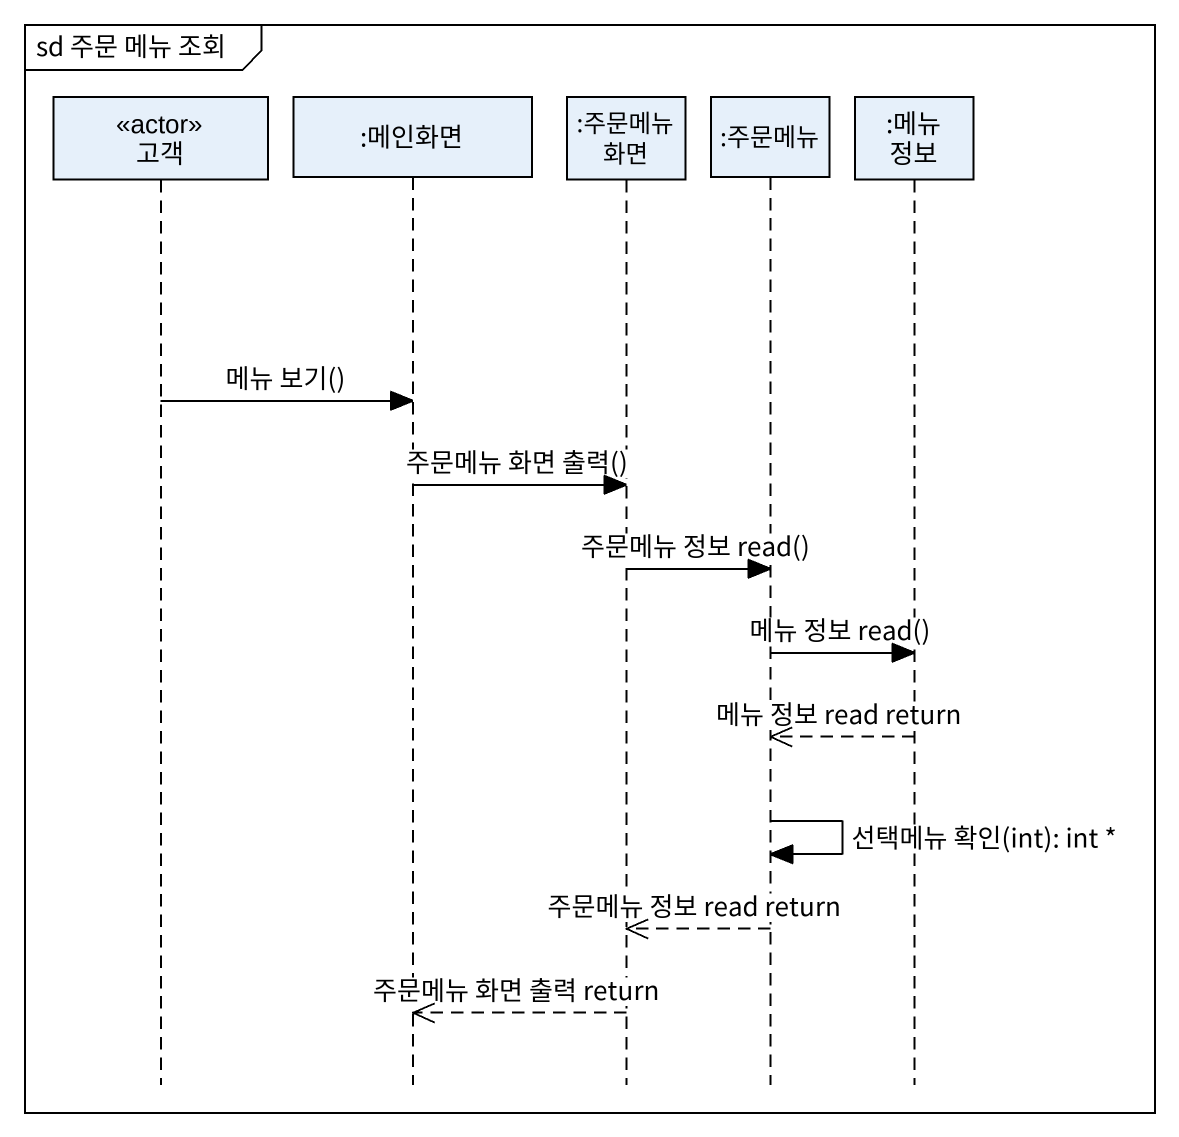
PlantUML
@startuml
mainframe sd 주문 메뉴 조회
hide footbox
participant 고객 <<actor>>
participant ":메인화면" as 메인화면
participant ":주문메뉴 화면" as 주문메뉴_화면
participant ":주문메뉴" as 주문메뉴
participant ":메뉴 정보" as 메뉴_정보

고객 -> 메인화면 : 메뉴 보기()
메인화면 -> 주문메뉴_화면 : 주문메뉴 화면 출력()
주문메뉴_화면 -> 주문메뉴 : 주문메뉴 정보 read()
주문메뉴 -> 메뉴_정보 : 메뉴 정보 read()
메뉴_정보 -->> 주문메뉴 : 메뉴 정보 read return
주문메뉴 -> 주문메뉴 : 선택메뉴 확인(int): int *
주문메뉴 -->> 주문메뉴_화면 : 주문메뉴 정보 read return
주문메뉴_화면 -->> 메인화면 : 주문메뉴 화면 출력 return
@enduml
